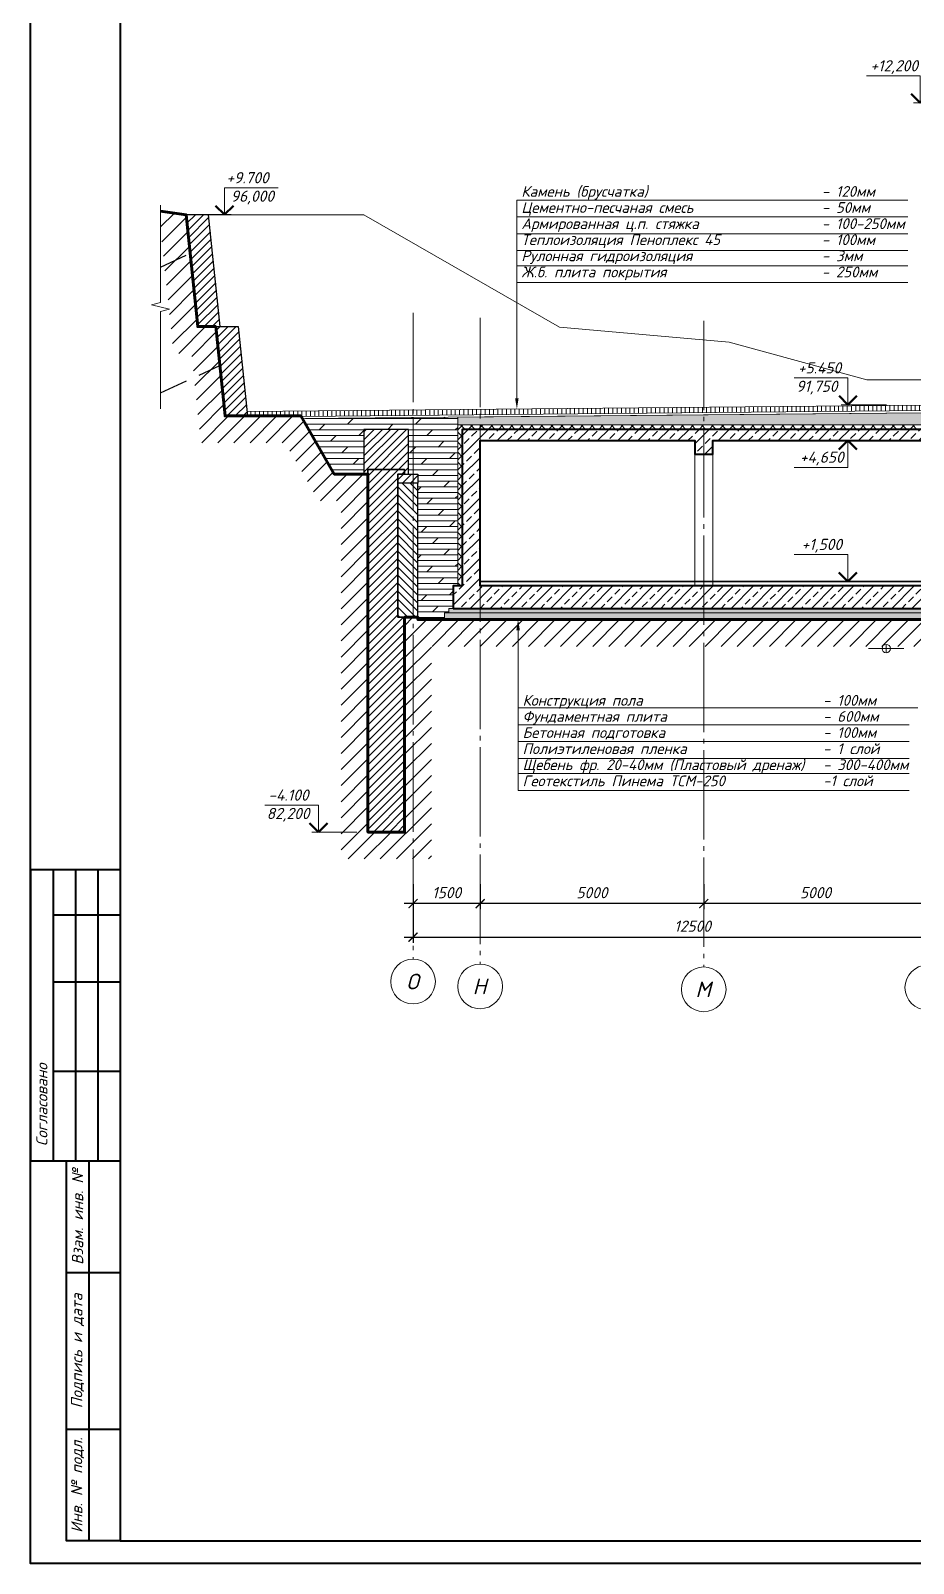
# Model space of a CAD drawing. Header units: millimetres. Extents: x -123149 to 90750, y -868758 to 226421.
# Drawn here: x 11329 to 31068, y 165908 to 200169 of the extents above; entities that cross this region are included whole.
import ezdxf
from ezdxf import colors
from ezdxf.entities.mleader import LeaderData, LeaderLine
from ezdxf.enums import TextEntityAlignment as Align
from ezdxf.math import Vec2, Vec3

# ---------------------------------------------------------------- set-up
doc = ezdxf.new("R2010")
doc.units = ezdxf.units.MM
for name, pattern in [('GOST2.303 5', [24, 20, -1.5, 1, -1.5]), ('HIDDEN', [0.375, 0.25, -0.125]), ('HIDDEN2', [4.7625, 3.175, -1.5875])]:
    doc.linetypes.add(name, pattern=pattern)
doc.layers.get('0').update_dxf_attribs({"lineweight": 5})
doc.layers.get('Defpoints').update_dxf_attribs({"color": 1, "lineweight": 0})
for name, color, linetype, lineweight in [('#Dimensions', 7, 'Continuous', 9), ('#Бетон разрез', 22, 'Continuous', 40), ('#Вид_тонкая', 20, 'Continuous', 15), ('#Земля', 7, 'Continuous', 60), ('#Изоляция', 202, 'Continuous', 18), ('#Оси', 7, 'Continuous', 9), ('#Подготовка', 30, 'Continuous', 20), ('#Полы_толст', 14, 'Continuous', 35), ('#разм', 7, 'Continuous', 9), ('AR', 164, 'Continuous', 9), ('k_ Рамка', 7, 'Continuous', 40), ('k_ Штриховка', 8, 'Continuous', 5), ('kk_Линия тонкая', 76, 'Continuous', 13), ('ИнжЗащита_ Балка', 84, 'Continuous', 30), ('ИнжЗащита_ ПП', 143, 'Continuous', 30), ('ИнжЗащита_ СВАЯ', 7, 'Continuous', 35), ('ИнжЗащита_ Штиховка', 136, 'Continuous', 0)]:
    doc.layers.add(name, color=color, linetype=linetype, lineweight=lineweight)
doc.layers.add('#Hatch', color=7, linetype='Continuous', lineweight=5, true_color=0x4d4d4d)
doc.styles.add('ESKDW', font='eskdw.shx', dxfattribs={"oblique": 15})
doc.styles.add('GOST 2.304', font='isocpeui.ttf')
doc.styles.add('STEP PR', font='isocpeui.ttf')
doc.dimstyles.new('SPDS', dxfattribs={"dimscale": 50, "dimtxt": 2.5, "dimasz": 2, "dimexe": 1.25, "dimexo": 0.625, "dimtad": 1, "dimdec": 0, "dimrnd": 0.001, "dimtxsty": 'ESKDW', "dimblk": 'ARCHTICK', "dimcen": 2.5, "dimdle": 2, "dimclrd": 256, "dimclre": 256, "dimclrt": 7, "dimadec": 0, "dimazin": 2, "dimtfac": 0.75, "dimtdec": 0, "dimtmove": 1, "dimatfit": 3, "dimfxl": 1, "dimtolj": 1, "dimarcsym": 1})
doc.dimstyles.new('высотные отметки', dxfattribs={"dimtxt": 500, "dimasz": 100, "dimexe": 100, "dimexo": 0.625, "dimgap": 50, "dimtad": 1, "dimtih": 1, "dimtoh": 1, "dimdec": 3, "dimlfac": 0.001, "dimrnd": 0.005, "dimzin": 9, "dimtxsty": 'STEP PR', "dimblk": 'NONE', "dimcen": 100, "dimdle": 100, "dimse1": 1, "dimse2": 1, "dimsd1": 1, "dimsd2": 1, "dimadec": 0, "dimazin": 0, "dimtfac": 1, "dimtdec": 3, "dimtmove": 0, "dimatfit": 2, "dimldrblk": 'NONE', "dimfxl": 1, "dimarcsym": 0})
pattern_1 = [(45, (185416.82, -2305.1), (-224.5064, 224.5064), []), (45, (185641.33, -2305.1), (-224.5064, 224.5064), [158.75, -79.375])]
pattern_2 = [(0, (185416.82, -2305.08), (0, 127), []), (45, (185416.82, -2305.1), (-253.99983, 253.99983), [179.6051, -359.21024])]

# ---------------------------------------------------------------- blocks, each defined once
blk = doc.blocks.new('_ArchTick')
at = {"color": 0, "linetype": 'ByBlock', "const_width": 0.15}
blk.add_lwpolyline([(-0.5, -0.5), (0.5, 0.5)], dxfattribs=at)
blk = doc.blocks.new('*D1883')
at = {"layer": '#Dimensions', "lineweight": -2, "transparency": 16777216}
for p, q in [((19880, 181093), (19880, 179780)), ((32380, 181093), (32380, 179780)), ((19680, 179905), (32580, 179905))]:
    blk.add_line(p, q, dxfattribs=at)
at = {"layer": 'Defpoints', "color": 0, "lineweight": 0, "transparency": 16777216}
for p in [(19880, 181155), (32380, 181155), (32380, 179905)]:
    blk.add_point(p, dxfattribs=at)
at = {"layer": '#Dimensions', "lineweight": -2, "transparency": 16777216, "xscale": 200, "yscale": 200, "zscale": 200, "rotation": 180}
blk.add_blockref('_ArchTick', (19880, 179905), dxfattribs=at)
at = {"layer": '#Dimensions', "lineweight": -2, "transparency": 16777216, "xscale": 200, "yscale": 200, "zscale": 200}
blk.add_blockref('_ArchTick', (32380, 179905), dxfattribs=at)
at = {"layer": '#Dimensions', "transparency": 16777216, "insert": (26130, 180150), "char_height": 250, "attachment_point": 5, "style": 'STEP PR'}
blk.add_mtext('\\A1;12500', dxfattribs=at)
blk = doc.blocks.new('*D1885')
at = {"layer": '#Dimensions', "lineweight": -2, "transparency": 16777216}
for p, q in [((26380, 181093), (26380, 180530)), ((31380, 181093), (31380, 180530)), ((31580, 180655), (26180, 180655))]:
    blk.add_line(p, q, dxfattribs=at)
at = {"layer": 'Defpoints', "color": 0, "lineweight": 0, "transparency": 16777216}
for p in [(26380, 181155), (31380, 181155), (26380, 180655)]:
    blk.add_point(p, dxfattribs=at)
at = {"layer": '#Dimensions', "lineweight": -2, "transparency": 16777216, "xscale": 200, "yscale": 200, "zscale": 200, "rotation": 180}
blk.add_blockref('_ArchTick', (26380, 180655), dxfattribs=at)
at = {"layer": '#Dimensions', "lineweight": -2, "transparency": 16777216, "xscale": 200, "yscale": 200, "zscale": 200}
blk.add_blockref('_ArchTick', (31380, 180655), dxfattribs=at)
at = {"layer": '#Dimensions', "transparency": 16777216, "insert": (28880, 180900), "char_height": 250, "attachment_point": 5, "style": 'STEP PR'}
blk.add_mtext('\\A1;5000', dxfattribs=at)
blk = doc.blocks.new('*D1886')
at = {"layer": '#Dimensions', "lineweight": -2, "transparency": 16777216}
for p, q in [((21380, 181093), (21380, 180530)), ((26380, 181093), (26380, 180530)), ((26580, 180655), (21180, 180655))]:
    blk.add_line(p, q, dxfattribs=at)
at = {"layer": 'Defpoints', "color": 0, "lineweight": 0, "transparency": 16777216}
for p in [(21380, 181155), (26380, 181155), (21380, 180655)]:
    blk.add_point(p, dxfattribs=at)
at = {"layer": '#Dimensions', "lineweight": -2, "transparency": 16777216, "xscale": 200, "yscale": 200, "zscale": 200, "rotation": 180}
blk.add_blockref('_ArchTick', (21380, 180655), dxfattribs=at)
at = {"layer": '#Dimensions', "lineweight": -2, "transparency": 16777216, "xscale": 200, "yscale": 200, "zscale": 200}
blk.add_blockref('_ArchTick', (26380, 180655), dxfattribs=at)
at = {"layer": '#Dimensions', "transparency": 16777216, "insert": (23880, 180900), "char_height": 250, "attachment_point": 5, "style": 'STEP PR'}
blk.add_mtext('\\A1;5000', dxfattribs=at)
blk = doc.blocks.new('*D1887')
at = {"layer": '#Dimensions', "lineweight": -2, "transparency": 16777216}
for p, q in [((19880, 181093), (19880, 180530)), ((21380, 181093), (21380, 180530)), ((21580, 180655), (19680, 180655))]:
    blk.add_line(p, q, dxfattribs=at)
at = {"layer": 'Defpoints', "color": 0, "lineweight": 0, "transparency": 16777216}
for p in [(19880, 181155), (21380, 181155), (19880, 180655)]:
    blk.add_point(p, dxfattribs=at)
at = {"layer": '#Dimensions', "lineweight": -2, "transparency": 16777216, "xscale": 200, "yscale": 200, "zscale": 200, "rotation": 180}
blk.add_blockref('_ArchTick', (19880, 180655), dxfattribs=at)
at = {"layer": '#Dimensions', "lineweight": -2, "transparency": 16777216, "xscale": 200, "yscale": 200, "zscale": 200}
blk.add_blockref('_ArchTick', (21380, 180655), dxfattribs=at)
at = {"layer": '#Dimensions', "transparency": 16777216, "insert": (20630, 180900), "char_height": 250, "attachment_point": 5, "style": 'STEP PR'}
blk.add_mtext('\\A1;1500', dxfattribs=at)
blk = doc.blocks.new('*U2786')
for p, q in [((5, -265), (5, -330)), ((10, -265), (10, -330)), ((15, -265), (15, -330)), ((5, -275), (20, -275)), ((5, -290), (20, -290)), ((5, -310), (20, -310)), ((13, -330), (13, -415)), ((8, -355), (20, -355)), ((8, -390), (20, -390))]:
    blk.add_line(p, q)
for points in [[(594, -420), (0, -420), (0, 0), (594, 0)], [(20, -415), (589, -415), (589, -5), (20, -5)]]:
    blk.add_lwpolyline(points, close=True)
for points in [[(20, -265), (0, -265), (0, -330), (8, -330)], [(20, -415), (8, -415), (8, -330), (20, -330)]]:
    blk.add_lwpolyline(points)
at = {"ltscale": 100, "char_height": 2.5, "attachment_point": 5, "rotation": 90, "style": 'STEP PR'}
for s, insert, width in [('Согласовано', (2.5, -317.5), 25), ('Взам. инв. №', (10.5, -342.5), 25), ('Подпись и дата', (10.5, -372.5), 35), ('Инв. № подл.', (10.5, -402.5), 25)]:
    blk.add_mtext(s, dxfattribs=dict(at, insert=insert, width=width))
at = {"style": 'STEP PR'}
blk.add_attdef('N.ЛИСТА', text='', height=3.5, dxfattribs=at).set_placement((561.5, -395), align=Align.MIDDLE_CENTER)
for tag, p in [('НАИМ.', (503, -403.77)), ('НАИМЕНОВАН.', (503, -408.77)), ('НАИМЕНОВАНИЕ', (503, -413.77))]:
    blk.add_attdef(tag, text='', height=3, dxfattribs=at).set_placement(p, align=Align.CENTER)
blk.add_attdef('ФОРМАТ', (548.85, -418.92), '', height=3, dxfattribs=at)
blk = doc.blocks.new('*D2716')
at = {"layer": 'Defpoints', "color": 0, "lineweight": 0, "ltscale": 3, "transparency": 16777216}
for p in [(4574366, -922500), (4576313, -922500, 0), (4576313, -924000)]:
    blk.add_point(p, dxfattribs=at)
at = {"layer": '#разм', "color": 0, "ltscale": 3, "transparency": 16777216, "insert": (4574872, -921700), "char_height": 250, "attachment_point": 5, "style": 'STEP PR'}
blk.add_mtext('+1,500', dxfattribs=at)
blk = doc.blocks.new('_None')
blk = doc.blocks.new('*U2529')
at = {"color": 0, "linetype": 'ByBlock', "lineweight": -2}
for p, q in [((13.61, 0), (13.92, 1.25)), ((13.92, 1.25), (14.55, -1.25)), ((13.61, 0), (0, 0)), ((14.55, -1.25), (14.86, 0)), ((28.47, 0), (14.86, 0))]:
    blk.add_line(p, q, dxfattribs=at)
blk = doc.blocks.new('*U2738')
at = {"layer": '#разм', "ltscale": 100, "elevation": 0}
for points in [[(4577173, -920400), (4578375, -920400)], [(4577173, -921000), (4577173, -920400)], [(4576313, -921000), (4577323, -921000)]]:
    blk.add_lwpolyline(points, dxfattribs=at)
at = {"layer": '#разм', "color": 0, "lineweight": 50, "ltscale": 100, "elevation": 0}
for points in [[(4577173, -921000), (4576973, -920800)], [(4577173, -921000), (4577373, -920800)]]:
    blk.add_lwpolyline(points, dxfattribs=at)
at = {"layer": '#разм', "style": 'STEP PR'}
for tag, p in [('ОТМЕТКА', (4577216, -920299)), ('ПРИМЕЧАНИЕ', (4577314, -920711))]:
    blk.add_attdef(tag, p, '', height=250, dxfattribs=at)
blk = doc.blocks.new('*U2735')
at = {"layer": '#разм', "ltscale": 100, "elevation": 0}
for points in [[(4577173, -920400), (4575971, -920400)], [(4577173, -921000), (4577173, -920400)], [(4578032, -921000), (4577023, -921000)]]:
    blk.add_lwpolyline(points, dxfattribs=at)
at = {"layer": '#разм', "color": 0, "lineweight": 50, "ltscale": 100, "elevation": 0}
for points in [[(4577173, -921000), (4576973, -920800)], [(4577173, -921000), (4577373, -920800)]]:
    blk.add_lwpolyline(points, dxfattribs=at)
at = {"layer": '#разм', "style": 'STEP PR'}
for tag, p in [('ОТМЕТКА', (4576248, -920299)), ('ПРИМЕЧАНИЕ', (4577032, -920711))]:
    blk.add_attdef(tag, p, '', height=250, dxfattribs=at)
blk = doc.blocks.new('*D2720')
at = {"layer": 'Defpoints', "color": 0, "lineweight": 0, "ltscale": 3, "transparency": 16777216}
for p in [(4574275, -911801), (4576313, -911801, 0), (4576313, -924000)]:
    blk.add_point(p, dxfattribs=at)
at = {"layer": '#разм', "color": 0, "ltscale": 3, "transparency": 16777216, "insert": (4574872, -911001), "char_height": 250, "attachment_point": 5, "style": 'STEP PR'}
blk.add_mtext('+12,200', dxfattribs=at)
blk = doc.blocks.new('*D2794')
at = {"layer": 'Defpoints', "color": 0, "lineweight": 0, "ltscale": 3, "transparency": 16777216}
for p in [(4576313, -914700), (4575417, -919350), (4576313, -919350, 0)]:
    blk.add_point(p, dxfattribs=at)
at = {"layer": '#разм', "color": 0, "ltscale": 3, "transparency": 16777216, "insert": (4574872, -919750), "char_height": 250, "attachment_point": 5, "style": 'STEP PR'}
blk.add_mtext('+4,650', dxfattribs=at)
blk = doc.blocks.new('*U2715')
at = {"layer": '#разм', "ltscale": 100, "elevation": 0}
for points in [[(4575453.9815, -921900.2763), (4574252.0497, -921900.2763)], [(4575453.9815, -922500.2763), (4575453.9815, -921900.2763)], [(4576313.4569, -922500.2763), (4575303.9815, -922500.2763)]]:
    blk.add_lwpolyline(points, dxfattribs=at)
at = {"layer": '#разм', "color": 0, "lineweight": 50, "ltscale": 100, "elevation": 0}
for points in [[(4575453.9815, -922500.2763), (4575253.9816, -922300.2764)], [(4575453.9815, -922500.2763), (4575653.9814, -922300.2764)]]:
    blk.add_lwpolyline(points, dxfattribs=at)
at = {"layer": 'Defpoints', "color": 253, "ltscale": 3, "elevation": 0}
blk.add_lwpolyline([(4575919.8409, -924000.2763), (4576707.0728, -924000.2763)], dxfattribs=at)
at = {"layer": 'Defpoints', "color": 253, "lineweight": 15, "ltscale": 3, "elevation": 0}
blk.add_lwpolyline([(4576313.4569, -923906.6603), (4576313.4569, -924093.8923)], dxfattribs=at)
at = {"layer": 'Defpoints', "color": 253, "lineweight": 15, "ltscale": 3}
blk.add_circle((4576313.4569, -924000.2763, 0), 93.616, dxfattribs=at)
at = {"layer": '#разм', "ltscale": 3}
dim = blk.add_linear_dim(base=(4574365.9937, -922500.2763), p1=(4576313.4569, -924000.4215), p2=(4576313.4569, -922500.2763, 0), angle=90, dimstyle='высотные отметки', override={"dimtxt": 250, "dimrnd": 0.005, "dimzin": 1, "dimpost": '+<>'}, dxfattribs=at)
dim.commit()
dim.dimension.update_dxf_attribs({"geometry": '*D2716', "text_midpoint": (4574872.0543, -921900.2763), "dimtype": 160})
blk = doc.blocks.new('*U2719')
at = {"layer": '#разм', "ltscale": 100, "elevation": 0}
for points in [[(4575453.9815, -911200.8571), (4574252.0497, -911200.8571)], [(4575453.9815, -911800.8571), (4575453.9815, -911200.8571)], [(4576313.4569, -911800.8571), (4575303.9815, -911800.8571)]]:
    blk.add_lwpolyline(points, dxfattribs=at)
at = {"layer": '#разм', "color": 0, "lineweight": 50, "ltscale": 100, "elevation": 0}
for points in [[(4575453.9815, -911800.8571), (4575253.9816, -911600.8572)], [(4575453.9815, -911800.8571), (4575653.9814, -911600.8572)]]:
    blk.add_lwpolyline(points, dxfattribs=at)
at = {"layer": 'Defpoints', "color": 253, "ltscale": 3, "elevation": 0}
blk.add_lwpolyline([(4575919.8409, -924000.2763), (4576707.0728, -924000.2763)], dxfattribs=at)
at = {"layer": 'Defpoints', "color": 253, "lineweight": 15, "ltscale": 3, "elevation": 0}
blk.add_lwpolyline([(4576313.4569, -923906.6603), (4576313.4569, -924093.8923)], dxfattribs=at)
at = {"layer": 'Defpoints', "color": 253, "lineweight": 15, "ltscale": 3}
blk.add_circle((4576313.4569, -924000.2763, 0), 93.616, dxfattribs=at)
at = {"layer": '#разм', "ltscale": 3}
dim = blk.add_linear_dim(base=(4574275.3687, -911800.8571), p1=(4576313.4569, -924000.4215), p2=(4576313.4569, -911800.8571, 0), angle=90, dimstyle='высотные отметки', override={"dimtxt": 250, "dimrnd": 0.005, "dimzin": 1, "dimpost": '+<>'}, dxfattribs=at)
dim.commit()
dim.dimension.update_dxf_attribs({"geometry": '*D2720', "text_midpoint": (4574872.0543, -911200.8571), "dimtype": 160})
blk = doc.blocks.new('*U2793')
at = {"layer": '#разм', "color": 0, "lineweight": 50, "ltscale": 100, "elevation": 0}
for points in [[(4575453.9815, -919350.2763), (4575253.9816, -919550.2762)], [(4575453.9815, -919350.2763), (4575653.9814, -919550.2762)]]:
    blk.add_lwpolyline(points, dxfattribs=at)
at = {"layer": '#разм', "ltscale": 100, "elevation": 0}
for points in [[(4576313.4569, -919350.2763), (4575303.9815, -919350.2763)], [(4575453.9815, -919350.2763), (4575453.9815, -919950.2763)], [(4575453.9815, -919950.2763), (4574252.0497, -919950.2763)]]:
    blk.add_lwpolyline(points, dxfattribs=at)
at = {"layer": 'Defpoints', "color": 253, "ltscale": 3, "elevation": 0}
blk.add_lwpolyline([(4575919.8409, -924000.2763), (4576707.0728, -924000.2763)], dxfattribs=at)
at = {"layer": 'Defpoints', "color": 253, "lineweight": 15, "ltscale": 3, "elevation": 0}
blk.add_lwpolyline([(4576313.4569, -923906.6603), (4576313.4569, -924093.8923)], dxfattribs=at)
at = {"layer": 'Defpoints', "color": 253, "lineweight": 15, "ltscale": 3}
blk.add_circle((4576313.4569, -924000.2763, 0), 93.616, dxfattribs=at)
at = {"layer": '#разм', "ltscale": 3}
dim = blk.add_linear_dim(base=(4575416.9407, -919350.2763), p1=(4576313.4569, -914700.1311), p2=(4576313.4569, -919350.2763, 0), angle=270, dimstyle='высотные отметки', override={"dimtxt": 250, "dimrnd": 0.005, "dimzin": 1, "dimpost": '+<>'}, dxfattribs=at)
dim.commit()
dim.dimension.update_dxf_attribs({"geometry": '*D2794', "text_midpoint": (4574872.0543, -919950.2763), "dimtype": 160})

msp = doc.modelspace()

# ---------------------------------------------------------------- hatches: boundary and pattern name
at = {"layer": '#Hatch'}
h = msp.add_hatch(dxfattribs=at)
h.set_pattern_fill('ANSI33', color=256, scale=50, style=0)
h.set_pattern_definition(pattern_1)
h.paths.add_polyline_path([(66327.94875, 186255.46206), (66127.94875, 186255.46206), (66127.94875, 182755.46206), (66327.94875, 182755.46206)])
h.paths.add_polyline_path([(66127.94875, 186255.46206), (65927.94875, 186255.46206), (63969.44839, 186255.46206), (63969.44839, 186055.46206), (65927.94875, 186055.46206), (65927.94875, 182755.46206), (66127.94875, 182755.46206)])
h.paths.add_polyline_path([(63969.44839, 186255.46206), (59604.52552, 186255.46206), (59604.52552, 190255.46206), (63969.44839, 190255.46206), (63969.44839, 190455.46206), (59404.52552, 190455.46206), (59404.52552, 185455.46206), (59704.52552, 185455.46206), (59704.52552, 186055.46206), (63969.44839, 186055.46206)])
h.paths.add_polyline_path([(66127.94875, 190455.46206), (65927.94875, 190455.46206), (63969.44839, 190455.46206), (63969.44839, 190255.46206), (65927.94875, 190255.46206), (65927.94875, 190055.46206), (66127.94875, 190055.46206)])
h.paths.add_polyline_path([(66327.94875, 190455.46206), (66127.94875, 190455.46206), (66127.94875, 190055.46206), (66327.94875, 190055.46206)])
h.paths.add_polyline_path([(59404.52552, 186255.46206), (55880.22865, 186255.46206), (55880.22865, 186055.46206), (59304.52552, 186055.46206), (59304.52552, 185455.46206), (59404.52552, 185455.46206)])
h.paths.add_polyline_path([(52931.8385, 179862.96206), (53798.88395, 179862.96206), (53798.88395, 180462.96206), (52931.8385, 180462.96206)], flags=9)
h.paths.add_polyline_path([(52681.8385, 179112.96206), (53548.88395, 179112.96206), (53548.88395, 179712.96206), (52681.8385, 179712.96206)], flags=9)
h.paths.add_polyline_path([(62312.07047, 179917.49735), (63179.11592, 179917.49735), (63179.11592, 180517.49735), (62312.07047, 180517.49735)], flags=9)
h.paths.add_polyline_path([(67201.90391, 168145.15452), (67755.54027, 168145.15452), (67755.54027, 168670.15452), (67201.90391, 168670.15452)], flags=9)
h.paths.add_polyline_path([(53717.04665, 166370.15452), (55187.69059, 166370.15452), (55187.69059, 166970.15452), (53717.04665, 166970.15452)], flags=9)
h.paths.add_polyline_path([(53708.97317, 168880.28255), (55438.70802, 168880.28255), (55438.70802, 169480.28255), (53708.97317, 169480.28255)], flags=9)
h.paths.add_polyline_path([(51698.63756, 168812.65452), (52607.72847, 168812.65452), (52607.72847, 169532.65452), (51698.63756, 169532.65452)], flags=9)
h.paths.add_polyline_path([(62566.35467, 171007.40831), (65849.72588, 171007.40831), (65849.72588, 171847.40831), (62566.35467, 171847.40831)], flags=9)
h.paths.add_polyline_path([(68448.94936, 168812.65452), (69972.813, 168812.65452), (69972.813, 169532.65452), (68448.94936, 169532.65452)], flags=9)
h.paths.add_polyline_path([(66914.63118, 168812.65452), (68007.13118, 168812.65452), (68007.13118, 169532.65452), (66914.63118, 169532.65452)], flags=9)
h.paths.add_polyline_path([(65169.51754, 168812.65452), (66738.15391, 168812.65452), (66738.15391, 169532.65452), (65169.51754, 169532.65452)], flags=9)
h.paths.add_polyline_path([(57219.82058, 169388.90452), (58224.74482, 169388.90452), (58224.74482, 169988.90452), (57219.82058, 169988.90452)], flags=9)
h.paths.add_polyline_path([(55772.85088, 169370.15452), (57166.41148, 169370.15452), (57166.41148, 169970.15452), (55772.85088, 169970.15452)], flags=9)
h.paths.add_polyline_path([(54702.30164, 169370.15452), (55725.78648, 169370.15452), (55725.78648, 169970.15452), (54702.30164, 169970.15452)], flags=9)
h.paths.add_polyline_path([(53758.64633, 169370.15452), (54669.063, 169370.15452), (54669.063, 169970.15452), (53758.64633, 169970.15452)], flags=9)
h.paths.add_polyline_path([(52656.98914, 169378.44229), (53791.59141, 169378.44229), (53791.59141, 169978.44229), (52656.98914, 169978.44229)], flags=9)
h.paths.add_polyline_path([(51822.85088, 169370.15452), (52624.74482, 169370.15452), (52624.74482, 169970.15452), (51822.85088, 169970.15452)], flags=9)
h.paths.add_polyline_path([(51698.63756, 167857.65452), (53640.22847, 167857.65452), (53640.22847, 168577.65452), (51698.63756, 168577.65452)], flags=9)
h.paths.add_polyline_path([(51717.04665, 166407.65452), (53691.47847, 166407.65452), (53691.47847, 167007.65452), (51717.04665, 167007.65452)], flags=9)
h.paths.add_polyline_path([(51705.72847, 168311.95857), (53748.45574, 168311.95857), (53748.45574, 169031.95857), (51705.72847, 169031.95857)], flags=9)
h.paths.add_polyline_path([(66209.00618, 166755.15452), (69186.12739, 166755.15452), (69186.12739, 167595.15452), (66209.00618, 167595.15452)], flags=9)
h.paths.add_polyline_path([(69002.41527, 168145.15452), (69455.02891, 168145.15452), (69455.02891, 168670.15452), (69002.41527, 168670.15452)], flags=9)
h.paths.add_polyline_path([(60663.75997, 169478.48785), (67756.94179, 169478.48785), (67756.94179, 170936.82118), (60663.75997, 170936.82118)], flags=9)
h.paths.add_polyline_path([(59361.96073, 167978.48785), (64049.08194, 167978.48785), (64049.08194, 169436.82118), (59361.96073, 169436.82118)], flags=9)
h.paths.add_polyline_path([(65560.97588, 168079.52952), (66396.4683, 168079.52952), (66396.4683, 168683.27952), (65560.97588, 168683.27952)], flags=9)
h.paths.add_polyline_path([(68267.23185, 186726.44515), (69379.16367, 186726.44515), (69379.16367, 187176.44515), (68267.23185, 187176.44515)], flags=9)
h.paths.add_polyline_path([(49689.97783, 177389.6097), (50235.65964, 177389.6097), (50235.65964, 177993.3597), (49689.97783, 177993.3597)], flags=9)
h.paths.add_polyline_path([(50922.57982, 177455.2347), (51403.29952, 177455.2347), (51403.29952, 177980.2347), (50922.57982, 177980.2347)], flags=9)
h.paths.add_polyline_path([(65863.32754, 177455.2347), (66364.4639, 177455.2347), (66364.4639, 177980.2347), (65863.32754, 177980.2347)], flags=9)
h.paths.add_polyline_path([(55482.3688, 177455.2347), (56249.98244, 177455.2347), (56249.98244, 177980.2347), (55482.3688, 177980.2347)], flags=9)
h.paths.add_polyline_path([(59150.24522, 177455.2347), (59630.69976, 177455.2347), (59630.69976, 177980.2347), (59150.24522, 177980.2347)], flags=9)
h.paths.add_polyline_path([(44071.45971, 177455.2347), (44660.89153, 177455.2347), (44660.89153, 177980.2347), (44071.45971, 177980.2347)], flags=9)
h.paths.add_polyline_path([(38107.78547, 177455.2347), (38624.56577, 177455.2347), (38624.56577, 177980.2347), (38107.78547, 177980.2347)], flags=9)
h.paths.add_polyline_path([(32107.65289, 177455.2347), (32624.69835, 177455.2347), (32624.69835, 177980.2347), (32107.65289, 177980.2347)], flags=9)
h.paths.add_polyline_path([(31107.65289, 178515.80486), (31624.69835, 178515.80486), (31624.69835, 179040.80486), (31107.65289, 179040.80486)], flags=9)
h.paths.add_polyline_path([(26089.49002, 178475.93294), (26642.86123, 178475.93294), (26642.86123, 179000.93294), (26089.49002, 179000.93294)], flags=9)
h.paths.add_polyline_path([(21107.65289, 178542.05462), (21624.69835, 178542.05462), (21624.69835, 179067.05462), (21107.65289, 179067.05462)], flags=9)
h.paths.add_polyline_path([(19617.72865, 178650.97295), (20114.62259, 178650.97295), (20114.62259, 179175.97295), (19617.72865, 179175.97295)], flags=9)
h.paths.add_polyline_path([(60962.92664, 166862.65452), (62459.063, 166862.65452), (62459.063, 167582.65452), (60962.92664, 167582.65452)], flags=9)
h.paths.add_polyline_path([(42747.53448, 204317.61429), (43913.76387, 204317.61429), (43913.76387, 204912.62928), (42747.53448, 204912.62928)], flags=9)
h.paths.add_polyline_path([(41915.70818, 204855.96359), (44812.82213, 204855.96359), (44812.82213, 205450.97858), (41915.70818, 205450.97858)], flags=9)
h = msp.add_hatch(dxfattribs=at)
h.set_pattern_fill('ANSI31', color=256, scale=40, angle=180)
h.paths.add_polyline_path([(19690.22865, 187055.46206), (19540.22865, 187055.46206), (19540.22865, 190055.46206), (19540.22865, 190255.46206), (19690.22865, 190255.46206), (19690.22865, 190355.46206), (18870.22865, 190355.46206), (18870.22865, 190255.46206), (18870.22865, 182255.46206), (19690.22865, 182255.46206)])
h.paths.add_polyline_path([(19780.22865, 191255.46206), (18780.22865, 191255.46206), (18780.22865, 190255.46206), (18870.22865, 190255.46206), (18870.22865, 190355.46206), (19690.22865, 190355.46206), (19690.22865, 190255.46206), (19780.22865, 190255.46206)])
h.paths.add_polyline_path([(15307.25959, 196055.46206), (14804.50545, 196055.46206), (15067.26604, 193555.46206), (15467.26604, 193555.46206), (15570.02018, 193555.46206)])
h.paths.add_polyline_path([(15970.02018, 193555.46206), (15467.26604, 193555.46206), (15677.47451, 191555.46206), (16180.22865, 191555.46206)])
h = msp.add_hatch(dxfattribs=at)
h.set_pattern_fill('ANSI31', color=256, scale=30, angle=45)
h.set_pattern_definition([(90, (185416.82, -2305.08), (-95.25, 2e-14), [])])
h.paths.add_polyline_path([(16169.78963, 191654.78273), (16180.22865, 191555.46206), (17367.8973, 191555.46206), (32080.22865, 191684.87587), (32079.09663, 191804.87054)])
h = msp.add_hatch(dxfattribs=at)
h.set_pattern_fill('DOLMIT', color=256, scale=20)
h.set_pattern_definition(pattern_2)
h.paths.add_polyline_path([(20880.22865, 191355.46206), (20878.58961, 191529.20003), (19880.22865, 191519.78154), (19880.22865, 190255.46206), (19990.22865, 190255.46206), (19990.22865, 190055.46206), (19990.22865, 187055.46206), (19990.22865, 187005.46206), (20580.22865, 187005.46206), (20580.22865, 187155.46206), (20680.22865, 187155.46206), (20680.22865, 187255.46206), (20780.22865, 187255.46206), (20780.22865, 187755.46206), (20880.22865, 187755.46206)])
h = msp.add_hatch(dxfattribs=at)
h.set_pattern_fill('DOLMIT', color=256, scale=20)
h.set_pattern_definition(pattern_2)
h.paths.add_polyline_path([(17401.99566, 191496.40198), (18118.45265, 190255.46206), (18780.22865, 190255.46206), (18780.22865, 191255.46206), (19780.22865, 191255.46206), (19780.22865, 190255.46206), (19880.22865, 190255.46206), (19880.22865, 191519.78154)])
h = msp.add_hatch(dxfattribs=at)
h.set_pattern_fill('ANSI33', color=256, scale=50, style=0)
h.set_pattern_definition(pattern_1)
h.paths.add_polyline_path([(21380.22865, 191005.46206), (26180.22865, 191005.46206), (26180.22865, 190705.46206), (26580.22865, 190705.46206), (26580.22865, 191005.46206), (31680.22865, 191005.46206), (31680.22865, 190705.46206), (32080.22865, 190705.46206), (32080.22865, 191255.46206), (20980.22865, 191255.46206), (20980.22865, 187755.46206), (20780.22865, 187755.46206), (20780.22865, 187255.46206), (32080.22865, 187255.46206), (32080.22865, 187755.46206), (21380.22865, 187755.46206)])
h = msp.add_hatch(dxfattribs=at)
h.set_pattern_fill('ANSI31', color=256, scale=40, angle=180)
h.set_pattern_definition([(225, (185416.82, -2305.08), (89.80256, -89.80256), [])])
h.paths.add_polyline_path([(19990.22865, 190055.46206), (19540.22865, 190055.46206), (19540.22865, 190255.46206), (19990.22865, 190255.46206)])
h = msp.add_hatch(dxfattribs=at)
h.set_pattern_fill('ANSI31', color=256, scale=40, angle=90)
h.set_pattern_definition([(135, (185416.82, -2305.08), (-89.80256, -89.80256), [])])
h.paths.add_polyline_path([(19990.22865, 190055.46206), (19540.22865, 190055.46206), (19540.22865, 187055.46206), (19990.22865, 187055.46206)])
h = msp.add_hatch(dxfattribs=at)
h.set_pattern_fill('AR-CONC', color=256, scale=2.5)
h.paths.add_polyline_path([(21380.22865, 187255.46206), (20780.22865, 187255.46206), (20680.22865, 187255.46206), (20680.22865, 187155.46206), (21380.22865, 187155.46206)])
h.paths.add_polyline_path([(26380.22865, 187255.46206), (21380.22865, 187255.46206), (21380.22865, 187155.46206), (26380.22865, 187155.46206)])
h.paths.add_polyline_path([(32180.22865, 187255.46206), (32080.22865, 187255.46206), (26380.22865, 187255.46206), (26380.22865, 187155.46206), (32180.22865, 187155.46206)])
at = {"layer": 'AR'}
h = msp.add_hatch(dxfattribs=at)
h.set_pattern_fill('AR-SAND', color=256, scale=5)
h.set_pattern_definition([(37.5, (185416.82, -2305.08), (-8.00016, 244.70662), [0, -193.04, 0, -215.9, 0, -206.375]), (7.5, (185416.82, -2305.1), (224.76164, 358.41255), [0, -104.14, 0, -173.99, 0, -66.675]), (327.5, (185260.6, -2305.08), (395.49619, 0.7186), [0, -63.5, 0, -228.6, 0, -298.45]), (317.5, (185260.6, -2305.1), (381.77823, 111.46466), [0, -31.75, 0, -149.86, 0, -171.45])])
h.paths.add_polyline_path([(20880.22865, 191355.46206), (20878.58961, 191529.20003), (32080.22865, 191634.87587), (32080.22865, 191355.46206)])
h = msp.add_hatch(dxfattribs=at)
h.set_pattern_fill('AR-SAND', color=256, scale=2.5)
h.paths.add_polyline_path([(21380.22865, 187155.46206), (20680.22865, 187155.46206), (20580.22865, 187155.46206), (20580.22865, 187005.46206), (21380.22865, 187005.46206)])
h.paths.add_polyline_path([(26380.22865, 187155.46206), (21380.22865, 187155.46206), (21380.22865, 187005.46206), (26380.22865, 187005.46206)])
h.paths.add_polyline_path([(32180.22865, 187155.46206), (26380.22865, 187155.46206), (26380.22865, 187005.46206), (32180.22865, 187005.46206)])
at = {"layer": 'k_ Штриховка'}
h = msp.add_hatch(dxfattribs=at)
h.set_pattern_fill('ANSI37', color=256, scale=50)
h.set_pattern_definition([(45, (185416.82, -2305.08), (-112.2532, 112.2532), []), (135, (185416.82, -2305.08), (-112.2532, -112.2532), [])])
h.paths.add_polyline_path([(20980.22865, 187755.46206), (20880.22865, 187755.46206), (20880.22865, 191355.46206), (32080.22865, 191355.46206), (32080.22865, 191255.46206), (20980.22865, 191255.46206)])
at = {"layer": 'ИнжЗащита_ Штиховка'}
h = msp.add_hatch(dxfattribs=at)
h.set_pattern_fill('ANSI31', color=256, scale=80)
h.set_pattern_definition([(45, (185416.82, -2305.08), (-179.60512, 179.60512), [])])
h.paths.add_polyline_path([(14233.79946, 196130.15658), (14233.79946, 195525.03946), (14257.27305, 195521.96721), (14527.02361, 192955.46206), (14927.02361, 192955.46206), (15137.23209, 190955.46206), (17021.48714, 190955.46206), (17772.04249, 189655.46206), (18270.22865, 189655.46206), (18270.22865, 181655.46206), (20290.22865, 181655.46206), (20290.22865, 186405.46206), (31480.22865, 186405.46206), (31480.22865, 181305.46206), (66964.26024, 181305.46206), (68302.33586, 185435.46206), (69297.71841, 185435.46206), (69297.71841, 186035.46206), (67866.02437, 186035.46206), (66527.94875, 181905.46206), (32080.22865, 181905.46206), (32080.22865, 187005.46206), (19990.22865, 187005.46206), (19990.22865, 187055.46206), (19690.22865, 187055.46206), (19690.22865, 182255.46206), (18870.22865, 182255.46206), (18870.22865, 190255.46206), (18118.45265, 190255.46206), (17367.8973, 191555.46206), (15677.47451, 191555.46206), (15467.26604, 193555.46206), (15067.26604, 193555.46206), (14804.50545, 196055.46206)])

# ---------------------------------------------------------------- linework, layer by layer
at = {"layer": '#Dimensions', "lineweight": 13}
for points in [[(22201.56555, 196383.34513), (22201.56555, 196383.34513), (30947.26099, 196383.34513)], [(22201.56555, 196006.88713), (22201.56555, 196006.88713), (30947.26099, 196006.88713)], [(22201.56555, 195630.42913), (22201.56555, 195630.42913), (30947.26099, 195630.42913)], [(22201.58331, 195253.97113), (22201.58331, 195253.97113), (30947.27874, 195253.97113)], [(22201.56555, 194912.00721), (22201.56555, 194912.00721), (30947.26099, 194912.00721)], [(22201.60024, 194535.54921), (22201.60024, 194535.54921), (30947.29568, 194535.54921)], [(22228.88512, 185031.43919), (22228.88512, 185031.43919), (30974.58056, 185031.43919)], [(22228.88512, 185031.43919), (22228.88512, 183183.64327)], [(22228.88512, 184654.98119), (22228.88512, 184654.98119), (30974.58056, 184654.98119)], [(22228.88512, 184278.52319), (22228.88512, 184278.52319), (30974.58056, 184278.52319)], [(22228.90288, 183902.06519), (22228.90288, 183902.06519), (30974.59831, 183902.06519)], [(22228.88512, 183560.10127), (22228.88512, 183560.10127), (30974.58056, 183560.10127)], [(22228.91981, 183183.64327), (22228.91981, 183183.64327), (30974.61525, 183183.64327)]]:
    msp.add_lwpolyline(points, dxfattribs=at)
at = {"layer": '#Бетон разрез'}
msp.add_lwpolyline([(20780.22865, 187255.46206), (32080.22865, 187255.46206), (32080.22865, 187755.46206), (21380.22865, 187755.46206), (21380.22865, 191005.46206), (26180.22865, 191005.46206), (26180.22865, 190705.46206), (26580.22865, 190705.46206), (26580.22865, 191005.46206), (31680.22865, 191005.46206), (31680.22865, 190705.46206), (32080.22865, 190705.46206), (32080.22865, 191255.46206), (20980.22865, 191255.46206), (20980.22865, 187755.46206), (20780.22865, 187755.46206), (20780.22865, 187255.46206)], close=True, dxfattribs=at)
at = {"layer": '#Вид_тонкая'}
for points in [[(32080.22865, 191804.88121), (16169.78963, 191654.78273)], [(32081.36068, 191684.88655), (17373.28452, 191546.13112)]]:
    msp.add_lwpolyline(points, dxfattribs=at)
for points in [[(20880.22865, 191355.46206), (20878.58961, 191529.20003), (32080.22865, 191634.87587), (32080.22865, 191355.46206)], [(20980.22865, 187755.46206), (20880.22865, 187755.46206), (20880.22865, 191355.46206), (32080.22865, 191355.46206), (32080.22865, 191255.46206), (20980.22865, 191255.46206), (20980.22865, 187755.46206)]]:
    msp.add_lwpolyline(points, close=True, dxfattribs=at)
at = {"layer": '#Земля'}
msp.add_lwpolyline([(69297.71841, 186035.46206), (67866.02437, 186035.46206), (66527.94875, 181905.46206), (32080.22865, 181905.46206), (32080.22865, 187005.46206), (19990.22865, 187005.46206), (19990.22865, 187055.46206), (19690.22865, 187055.46206), (19690.22865, 182255.46206), (18870.22865, 182255.46206), (18870.22865, 190255.46206), (18118.45265, 190255.46206), (17367.8973, 191555.46206), (15677.47451, 191555.46206), (15467.26604, 193555.46206), (15067.26604, 193555.46206), (14804.50545, 196055.46206), (14233.79946, 196130.15658)], dxfattribs=at)
at = {"layer": '#Изоляция', "linetype": 'HIDDEN', "ltscale": 1000, "const_width": 30}
msp.add_lwpolyline([(32080.22865, 191255.46206), (20980.22865, 191255.46206), (20980.22865, 187755.46206)], dxfattribs=at)
at = {"layer": '#Оси', "linetype": 'GOST2.303 5', "ltscale": 100}
for points in [[(19880.22865, 193861.09001), (19880.22865, 179413.47295), (19880.22865, 179413.47295)], [(21380.22865, 193752.17168), (21380.22865, 179304.55462), (21380.22865, 179304.55462)], [(26380.22865, 193686.05), (26380.22865, 179238.43294), (26380.22865, 179238.43294)]]:
    msp.add_lwpolyline(points, dxfattribs=at)
at = {"layer": '#Оси', "linetype": 'Continuous', "ltscale": 100}
for centre in [(19880.22865, 178913.47295), (21380.22865, 178804.55462), (26380.22865, 178738.43294), (31380.22865, 178778.30486)]:
    msp.add_circle(centre, 500, dxfattribs=at)
at = {"layer": '#Подготовка'}
for points in [[(20680.22865, 187155.46206), (20580.22865, 187155.46206), (20580.22865, 187005.46206), (32180.22865, 187005.46206), (32180.22865, 187155.46206)], [(20780.22865, 187255.46206), (20680.22865, 187255.46206), (20680.22865, 187155.46206), (32180.22865, 187155.46206), (32180.22865, 187255.46206), (32080.22865, 187255.46206)]]:
    msp.add_lwpolyline(points, close=True, dxfattribs=at)
at = {"layer": '#Полы_толст'}
msp.add_lwpolyline([(21380.22865, 187855.46206), (32080.22865, 187855.46206), (32080.22865, 187755.46206)], dxfattribs=at)
at = {"color": 1}
for points in [[(15280.22865, 196055.46206), (18780.22865, 196055.46206)], [(30025.75753, 192363.41636), (30025.75753, 192363.41636), (30025.75753, 192363.41636), (26950.95443, 193203.69028), (23158.17783, 193537.89047), (18780.22865, 196055.46206)], [(30025.75753, 192363.41636), (32080.22865, 192363.41636)]]:
    msp.add_lwpolyline(points, dxfattribs=at)
at = {"color": 3}
msp.add_lwpolyline([(32080.22865, 191804.88121), (16180.22865, 191654.88121)], dxfattribs=at)
for points in [[(32081.36068, 191634.88655), (17401.99566, 191496.40198)], [(20880.22865, 187755.46206), (20880.22865, 191355.46206), (32080.22865, 191355.46206)], [(20980.22865, 191255.46206), (32080.22865, 191255.46206)], [(20980.22865, 191255.46206), (32080.22865, 191255.46206)], [(21380.22865, 187755.46206), (32080.22865, 187755.46206)]]:
    msp.add_lwpolyline(points)
msp.add_lwpolyline([(17401.99566, 191496.40198), (18118.45265, 190255.46206), (18780.22865, 190255.46206), (18780.22865, 191255.46206), (19780.22865, 191255.46206), (19780.22865, 190255.46206), (19880.22865, 190255.46206), (19880.22865, 191519.78154)], close=True)
at = {"layer": 'kk_Линия тонкая'}
msp.add_lwpolyline([(26180.22865, 190705.46206), (26580.22865, 190705.46206), (26580.22865, 187755.46206), (26180.22865, 187755.46206)], close=True, dxfattribs=at)
at = {"layer": 'ИнжЗащита_ Балка', "elevation": -86300}
msp.add_lwpolyline([(18780.22865, 190255.46206), (18870.22865, 190255.46206), (18870.22865, 190355.46206), (19690.22865, 190355.46206), (19690.22865, 190255.46206), (19780.22865, 190255.46206), (19780.22865, 191255.46206), (18780.22865, 191255.46206)], close=True, dxfattribs=at)
at = {"layer": 'ИнжЗащита_ ПП', "elevation": -86300}
msp.add_lwpolyline([(14804.50545, 196055.46206), (14233.79946, 196130.15658)], dxfattribs=at)
for points in [[(15307.25959, 196055.46206), (14804.50545, 196055.46206), (15067.26604, 193555.46206), (15570.02018, 193555.46206), (15307.25959, 196055.46206)], [(19990.22865, 190055.46206), (19540.22865, 190055.46206), (19540.22865, 190255.46206), (19990.22865, 190255.46206)], [(19990.22865, 190055.46206), (19540.22865, 190055.46206), (19540.22865, 187055.46206), (19990.22865, 187055.46206)]]:
    msp.add_lwpolyline(points, close=True, dxfattribs=at)
at = {"layer": 'ИнжЗащита_ ПП'}
msp.add_lwpolyline([(15467.26604, 193555.46206), (15970.02018, 193555.46206), (16180.22865, 191555.46206), (15677.47451, 191555.46206)], close=True, dxfattribs=at)
at = {"layer": 'ИнжЗащита_ СВАЯ', "linetype": 'HIDDEN2', "lineweight": 30, "ltscale": 200, "elevation": -86300}
for points in [[(14233.79946, 194880.23203), (14895.59205, 195188.83098)], [(14233.79946, 192071.18169), (15558.95371, 192683.11217)]]:
    msp.add_lwpolyline(points, dxfattribs=at)
at = {"layer": 'ИнжЗащита_ СВАЯ', "elevation": -86300}
msp.add_lwpolyline([(18870.22865, 182255.46206), (19690.22865, 182255.46206), (19690.22865, 187055.46206), (19540.22865, 187055.46206), (19540.22865, 190255.46206), (19690.22865, 190255.46206), (19690.22865, 190355.46206), (18870.22865, 190355.46206)], close=True, dxfattribs=at)

# ---------------------------------------------------------------- block references
at = {"layer": '#Dimensions'}
msp.add_blockref('*U2738', (-4561508.95144, 1117055.59315, 0), dxfattribs=at).add_auto_attribs({'ОТМЕТКА': '+9.700', 'ПРИМЕЧАНИЕ': '96,000'})
ref = msp.add_blockref('*U2735', (-4547567.38215, 1112805.0123, 0), dxfattribs=at)
ref.add_attrib('ОТМЕТКА', '+5.450', (28486.04027, 192505.78448, 0), dxfattribs={"layer": '#разм', "height": 250, "style": 'STEP PR'})
ref.add_attrib('ПРИМЕЧАНИЕ', '91,750', (28447.24352, 192094.30877, 0), dxfattribs={"layer": '#разм', "height": 250, "style": 'STEP PR'})
ref = msp.add_blockref('*U2735', (-4559408.93435, 1103255.59315, 0), dxfattribs=at)
ref.add_attrib('ОТМЕТКА', '-4.100', (16644.48807, 182956.36532, 0), dxfattribs={"layer": '#разм', "height": 250, "style": 'STEP PR'})
ref.add_attrib('ПРИМЕЧАНИЕ', '82,200', (16605.69131, 182544.88962, 0), dxfattribs={"layer": '#разм', "height": 250, "style": 'STEP PR'})
at = {"layer": '#разм', "lineweight": 15}
for name, p in [('*U2719', (-4544233.22824, 1110356.3192, 0)), ('*U2793', (-4545851.74808, 1110355.73836, 0)), ('*U2715', (-4545851.74808, 1110355.73836, 0))]:
    msp.add_blockref(name, p, dxfattribs=at)
at = {"xscale": -160, "yscale": 160, "zscale": 160, "rotation": 270}
msp.add_blockref('*U2529', (14233.79946, 191715.46206), dxfattribs=at)
at = {"layer": 'k_ Рамка', "xscale": 100, "yscale": 100, "zscale": 100}
msp.add_blockref('*U2786', (11328.72209, 207907.65452), dxfattribs=at)

# ---------------------------------------------------------------- texts
at = {"layer": '#Оси', "linetype": 'Continuous', "ltscale": 100, "style": 'GOST 2.304'}
for s, p in [('О', (19866.17562, 178913.47295)), ('Н', (21366.17562, 178804.55462)), ('М', (26366.17562, 178738.43294))]:
    msp.add_text(s, height=350, dxfattribs=at).set_placement(p, align=Align.MIDDLE_CENTER)

# ---------------------------------------------------------------- dimensions: what is measured, and where the dimension line sits
at = {"layer": '#Dimensions'}
for base, p1, p2, picture, middle in [((32380.22865, 179905.46206), (19880.22865, 181155.46206), (32380.22865, 181155.46206), '*D1883', (26130.22865, 180150.46206)), ((19880.22865, 180655.46206), (21380.22865, 181155.46206), (19880.22865, 181155.46206), '*D1887', (20630.22865, 180900.46206)), ((21380.22865, 180655.46206), (26380.22865, 181155.46206), (21380.22865, 181155.46206), '*D1886', (23880.22865, 180900.46206)), ((26380.22865, 180655.46206), (31380.22865, 181155.46206), (26380.22865, 181155.46206), '*D1885', (28880.22865, 180900.46206))]:
    dim = msp.add_linear_dim(base=base, p1=p1, p2=p2, angle=180, dimstyle='SPDS', override={"dimscale": 100, "dimgap": 1.2, "dimrnd": 5, "dimtxsty": 'STEP PR', "dimblk1": 'ArchTick', "dimblk2": 'ArchTick', "dimsah": 1, "dimclrt": 256}, dxfattribs=at)
    dim.commit()
    dim.dimension.update_dxf_attribs({"geometry": picture, "text_midpoint": middle})

# ---------------------------------------------------------------- leaders
at = {"layer": '#Dimensions', "lineweight": 13}
ml = msp.add_multileader_mtext('Standard', dxfattribs=at)
ml.set_content('\\A1;\\pxsm0.9,t28;Камень (брусчатка) ^I- 120мм\\PЦементно-песчаная смесь ^I- 50мм\\PАрмированная ц.п. стяжка ^I- 100-250мм\\PТеплоизоляция Пеноплекс 45 ^I- 100мм\\PРулонная гидроизоляция^I- 3мм\\PЖ.б. плита покрытия^I- 250мм^I', color=256, style='STEP PR')
ml.set_leader_properties(color=256, linetype='ByLayer', lineweight=-1)
ml.build(insert=Vec2(0, 0))
ml.multileader.update_dxf_attribs({"text_left_attachment_type": 6, "text_right_attachment_type": 6, "dogleg_length": 0, "arrow_head_size": 240})
ctx = ml.context
ctx.base_point, ctx.char_height, ctx.arrow_head_size, ctx.landing_gap_size, ctx.plane_origin = Vec3(22201.56555, 196383.34513), 240, 240, 100, Vec3(20973.49249, 192706.05439)
ctx.left_attachment, ctx.right_attachment = 6, 6
notes = []
notes.append((ctx, [(1, (1, 1, 0), (22201.56555, 196383.34513), (1, 0), 0, [(1, [(22201.69561, 191711.68751)], 0, [])])]))
ctx.mtext.insert, ctx.mtext.width, ctx.mtext.defined_height, ctx.mtext.flow_direction = Vec3(22301.56555, 196695.34513), 8754.1571648, 931.20054, 5
ml = msp.add_multileader_mtext('Standard', dxfattribs=at)
ml.set_content('\\A1;\\pxsm0.9,t28;Конструкция пола^I- 100мм\\PФундаментная плита^I- 600мм\\PБетонная подготовка  ^I- 100мм\\PПолиэтиленовая пленка^I- 1 слой\\PЩебень фр. 20-40мм (Пластовый дренаж)^I- 300-400мм\\PГеотекстиль Пинема ТСМ-250^I-1 слой', color=256, style='STEP PR')
ml.set_leader_properties(color=256, linetype='ByLayer', lineweight=-1)
ml.build(insert=Vec2(0, 0))
ml.multileader.update_dxf_attribs({"text_left_attachment_type": 6, "text_right_attachment_type": 6, "dogleg_length": 0, "arrow_head_size": 240})
ctx = ml.context
ctx.base_point, ctx.char_height, ctx.arrow_head_size, ctx.landing_gap_size, ctx.plane_origin = Vec3(22228.88512, 185031.43919), 240, 240, 100, Vec3(21000.81206, 179881.97987)
ctx.left_attachment, ctx.right_attachment = 6, 6
notes.append((ctx, [(1, (1, 1, 0), (22228.88512, 185031.43919), (1, 0), 0, [(1, [(22228.96595, 187005.46206)], 0, [])])]))
ctx.mtext.insert, ctx.mtext.width, ctx.mtext.defined_height, ctx.mtext.flow_direction = Vec3(22328.88512, 185319.43919), 8754.1571648, 931.20054, 5
for ctx, leaders in notes:
    for number, flags, end, landing, length, lines in leaders:
        leader = LeaderData()
        leader.index, (leader.has_last_leader_line, leader.has_dogleg_vector, leader.attachment_direction) = number, flags
        leader.last_leader_point, leader.dogleg_vector, leader.dogleg_length = Vec3(end), Vec3(landing), length
        for number, points, colour, breaks in lines:
            line = LeaderLine()
            line.index, line.vertices, line.color, line.breaks = number, Vec3.list(points), colors.encode_raw_color(colour), breaks
            leader.lines.append(line)
        ctx.leaders.append(leader)

doc.saveas('drawing.dxf')
